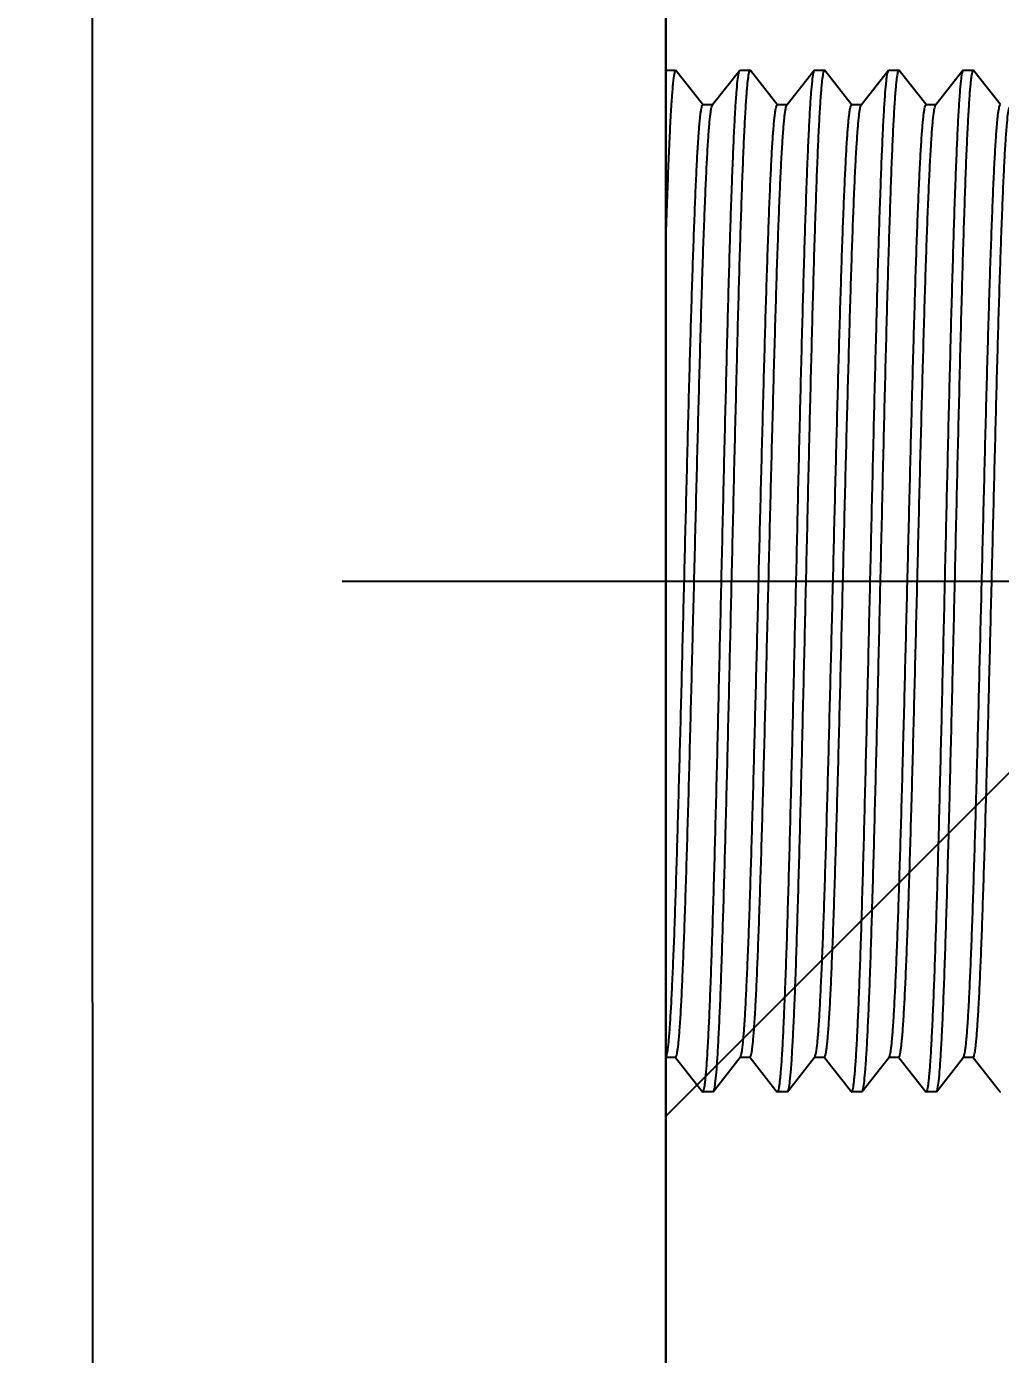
# Model space of a CAD drawing. Header units: millimetres. Extents: x 19741 to 22117, y -10160 to -6800.
# Drawn here: x 21689.37 to 21709, y -8818.76 to -8791.98 of the extents above; entities that cross this region are included whole.
import ezdxf

# ---------------------------------------------------------------- set-up
doc = ezdxf.new("R2010")
doc.units = ezdxf.units.MM
doc.linetypes.add('CENTERX2', pattern=[101.6, 63.5, -12.7, 12.7, -12.7])
doc.layers.add('CENTER', color=1, linetype='CENTERX2')
doc.layers.add('hatch', color=2, linetype='Continuous')
doc.styles.add('ARIAL', font='arial.ttf')
doc.dimstyles.get("Standard").update_dxf_attribs({"dimtxt": 15, "dimasz": 15, "dimexe": 0.18, "dimexo": 0.0625, "dimgap": 4, "dimtad": 0, "dimdec": 1, "dimdsep": 46, "dimtxsty": 'ARIAL', "dimcen": 0, "dimclrd": 5, "dimclre": 5, "dimclrt": 5, "dimadec": 0, "dimazin": 0, "dimtfac": 1, "dimtdec": 1, "dimtofl": 0, "dimtmove": 0, "dimatfit": 3, "dimfxl": 1, "dimtolj": 1, "dimtzin": 0, "dimarcsym": 0})

# ---------------------------------------------------------------- blocks, each defined once
blk = doc.blocks.new('*D125')
at = {"color": 5, "lineweight": -2, "transparency": 16777216}
for p, q in [((21702.253, -8779.476), (21702.253, -8906.67)), ((21551.093, -8797.165), (21551.093, -8906.67)), ((21551.093, -8906.49), (21528.434, -8906.49)), ((21687.253, -8906.49), (21566.093, -8906.49))]:
    blk.add_line(p, q, dxfattribs=at)
at = {"color": 5, "transparency": 16777216}
for points in [[(21566.093, -8903.99), (21566.093, -8908.99), (21551.093, -8906.49)], [(21687.253, -8903.99), (21687.253, -8908.99), (21702.253, -8906.49)]]:
    blk.add_solid(points, dxfattribs=at)
at = {"layer": 'Defpoints', "color": 0, "transparency": 16777216}
for p in [(21702.253, -8779.414), (21551.093, -8797.103), (21702.253, -8906.49)]:
    blk.add_point(p, dxfattribs=at)
at = {"color": 5, "transparency": 16777216, "insert": (21499.909, -8906.49), "char_height": 15, "attachment_point": 5, "style": 'ARIAL'}
blk.add_mtext('\\A1;151.2', dxfattribs=at)
blk = doc.blocks.new('*D126')
at = {"color": 5, "lineweight": -2, "transparency": 16777216}
for p, q in [((21727.776, -8803.164), (21894.182, -8803.164)), ((21894.002, -8818.164), (21894.002, -9183.08)), ((21894.002, -9668.127), (21894.002, -9303.211)), ((21702.315, -9683.127), (21894.182, -9683.127))]:
    blk.add_line(p, q, dxfattribs=at)
at = {"color": 5, "transparency": 16777216}
for points in [[(21891.502, -8818.164), (21896.502, -8818.164), (21894.002, -8803.164)], [(21891.502, -9668.127), (21896.502, -9668.127), (21894.002, -9683.127)]]:
    blk.add_solid(points, dxfattribs=at)
at = {"layer": 'Defpoints', "color": 0, "transparency": 16777216}
for p in [(21727.713, -8803.164), (21702.253, -9683.127), (21894.002, -9683.127)]:
    blk.add_point(p, dxfattribs=at)
at = {"color": 5, "transparency": 16777216, "insert": (21894.002, -9243.145), "char_height": 15, "attachment_point": 5, "rotation": 90, "style": 'ARIAL'}
blk.add_mtext('\\A1;(900 - 1100)', dxfattribs=at)

msp = doc.modelspace()

# ---------------------------------------------------------------- hatches: boundary and pattern name
at = {"layer": 'hatch'}
h = msp.add_hatch(dxfattribs=at)
h.set_pattern_fill('ANSI31', color=256, scale=5)
h.set_pattern_definition([(45, (6565.495, -4149.247), (-11.22532, 11.22532), [])])
h.paths.add_polyline_path([(21702.253, -9683.127), (21752.253, -9683.127), (21752.253, -7612.561), (21702.253, -7612.561)])

# ---------------------------------------------------------------- linework, layer by layer
msp.add_line((21702.253, -9683.127), (21702.253, -7541.145))
at = {"linetype": 'Continuous'}
for p, q in [((21690.698, -8811.664), (21690.698, -8779.414)), ((21702.253, -8811.664), (21702.253, -8779.414)), ((21702.253, -8792.864), (21702.453, -8792.864)), ((21702.453, -8792.864), (21702.46, -8792.868)), ((21702.996, -8793.551), (21702.46, -8792.868)), ((21703.746, -8792.868), (21703.199, -8793.564)), ((21703.746, -8792.868), (21703.753, -8792.864)), ((21703.753, -8792.864), (21703.953, -8792.864)), ((21703.96, -8792.868), (21703.953, -8792.864)), ((21704.496, -8793.551), (21703.96, -8792.868)), ((21705.246, -8792.868), (21704.699, -8793.564)), ((21705.253, -8792.864), (21705.246, -8792.868)), ((21705.253, -8792.864), (21705.453, -8792.864)), ((21705.46, -8792.868), (21705.453, -8792.864)), ((21705.996, -8793.551), (21705.46, -8792.868)), ((21706.746, -8792.868), (21706.199, -8793.564)), ((21706.746, -8792.868), (21706.753, -8792.864)), ((21706.753, -8792.864), (21706.953, -8792.864)), ((21706.96, -8792.868), (21706.953, -8792.864)), ((21707.496, -8793.551), (21706.96, -8792.868)), ((21708.246, -8792.868), (21707.699, -8793.564)), ((21708.253, -8792.864), (21708.246, -8792.868)), ((21708.253, -8792.864), (21708.453, -8792.864)), ((21708.46, -8792.868), (21708.453, -8792.864)), ((21708.996, -8793.551), (21708.46, -8792.868)), ((21703.006, -8793.564), (21702.996, -8793.551)), ((21703.203, -8793.564), (21703.003, -8793.564)), ((21703.199, -8793.564), (21703.195, -8793.569)), ((21704.506, -8793.564), (21704.496, -8793.551)), ((21704.703, -8793.564), (21704.503, -8793.564)), ((21704.699, -8793.564), (21704.695, -8793.569)), ((21706.006, -8793.564), (21705.996, -8793.551)), ((21706.203, -8793.564), (21706.003, -8793.564)), ((21706.199, -8793.564), (21706.195, -8793.569)), ((21707.506, -8793.564), (21707.496, -8793.551)), ((21707.703, -8793.564), (21707.503, -8793.564)), ((21707.699, -8793.564), (21707.695, -8793.569)), ((21709.006, -8793.564), (21708.996, -8793.551)), ((21690.698, -8811.664), (21690.698, -8843.914)), ((21702.253, -8811.664), (21702.253, -8843.914)), ((21702.26, -8812.764), (21702.453, -8812.764)), ((21702.449, -8812.764), (21702.454, -8812.77)), ((21702.454, -8812.77), (21702.976, -8813.434)), ((21703.21, -8813.459), (21703.756, -8812.764)), ((21703.753, -8812.764), (21703.953, -8812.764)), ((21703.756, -8812.764), (21703.76, -8812.759)), ((21703.949, -8812.764), (21703.954, -8812.77)), ((21703.954, -8812.77), (21704.476, -8813.434)), ((21704.71, -8813.459), (21705.256, -8812.764)), ((21705.253, -8812.764), (21705.453, -8812.764)), ((21705.256, -8812.764), (21705.26, -8812.759)), ((21705.449, -8812.764), (21705.454, -8812.77)), ((21705.454, -8812.77), (21705.976, -8813.434)), ((21706.21, -8813.459), (21706.756, -8812.764)), ((21706.753, -8812.764), (21706.953, -8812.764)), ((21706.756, -8812.764), (21706.76, -8812.759)), ((21706.949, -8812.764), (21706.954, -8812.77)), ((21706.954, -8812.77), (21707.476, -8813.434)), ((21707.71, -8813.459), (21708.256, -8812.764)), ((21708.253, -8812.764), (21708.453, -8812.764)), ((21708.256, -8812.764), (21708.26, -8812.759)), ((21708.449, -8812.764), (21708.454, -8812.77)), ((21708.454, -8812.77), (21708.976, -8813.434)), ((21702.976, -8813.434), (21702.996, -8813.459)), ((21702.996, -8813.459), (21703.003, -8813.464)), ((21703.203, -8813.464), (21703.003, -8813.464)), ((21703.21, -8813.459), (21703.203, -8813.464)), ((21704.476, -8813.434), (21704.496, -8813.459)), ((21704.503, -8813.464), (21704.496, -8813.459)), ((21704.703, -8813.464), (21704.503, -8813.464)), ((21704.71, -8813.459), (21704.703, -8813.464)), ((21705.976, -8813.434), (21705.996, -8813.459)), ((21705.996, -8813.459), (21706.003, -8813.464)), ((21706.203, -8813.464), (21706.003, -8813.464)), ((21706.21, -8813.459), (21706.203, -8813.464)), ((21707.476, -8813.434), (21707.496, -8813.459)), ((21707.496, -8813.459), (21707.503, -8813.464)), ((21707.703, -8813.464), (21707.503, -8813.464)), ((21707.71, -8813.459), (21707.703, -8813.464)), ((21708.976, -8813.434), (21708.996, -8813.459)), ((21708.996, -8813.459), (21709.003, -8813.464))]:
    msp.add_line(p, q, dxfattribs=at)
for points, knots in [([(21702.453, -8792.864), (21702.45, -8792.864), (21702.444, -8792.869), (21702.435, -8792.888), (21702.425, -8792.929), (21702.413, -8793), (21702.401, -8793.098), (21702.389, -8793.224), (21702.377, -8793.377), (21702.364, -8793.557), (21702.347, -8793.849), (21702.325, -8794.276), (21702.301, -8794.861), (21702.276, -8795.537), (21702.261, -8796.018), (21702.253, -8796.272)], [0, 0, 0, 0, 0.002098, 0.005693, 0.01859, 0.039482, 0.068442, 0.105423, 0.150336, 0.203082, 0.263516, 0.406772, 0.578569, 0.777036, 1, 1, 1, 1]), ([(21703.953, -8792.864), (21703.947, -8792.864), (21703.937, -8792.883), (21703.928, -8792.916), (21703.917, -8792.976), (21703.906, -8793.056), (21703.895, -8793.159), (21703.884, -8793.284), (21703.873, -8793.432), (21703.857, -8793.673), (21703.837, -8794.025), (21703.815, -8794.51), (21703.793, -8795.071), (21703.771, -8795.706), (21703.748, -8796.407), (21703.726, -8797.169), (21703.703, -8797.984), (21703.673, -8799.158), (21703.635, -8800.701), (21703.59, -8802.605), (21703.546, -8804.529), (21703.502, -8806.404), (21703.457, -8808.163), (21703.413, -8809.743), (21703.375, -8810.922), (21703.344, -8811.733), (21703.321, -8812.23), (21703.299, -8812.646), (21703.278, -8812.977), (21703.256, -8813.219), (21703.239, -8813.351), (21703.229, -8813.402)], [0, 0, 0, 0, 0.000787, 0.002559, 0.005415, 0.009369, 0.014419, 0.020556, 0.027767, 0.03604, 0.055688, 0.079331, 0.106756, 0.13772, 0.171944, 0.209124, 0.248926, 0.290992, 0.380396, 0.474142, 0.568874, 0.6612, 0.747819, 0.825636, 0.891864, 0.919874, 0.944139, 0.964441, 0.980604, 0.992487, 1, 1, 1, 1]), ([(21703.726, -8792.926), (21703.729, -8792.913), (21703.734, -8792.894), (21703.741, -8792.874), (21703.746, -8792.868)], [0, 0, 0, 0, 0.6283, 1, 1, 1, 1]), ([(21705.453, -8792.864), (21705.447, -8792.864), (21705.437, -8792.883), (21705.428, -8792.916), (21705.417, -8792.976), (21705.406, -8793.055), (21705.395, -8793.159), (21705.384, -8793.284), (21705.373, -8793.432), (21705.357, -8793.672), (21705.337, -8794.025), (21705.315, -8794.509), (21705.293, -8795.071), (21705.271, -8795.705), (21705.248, -8796.407), (21705.226, -8797.168), (21705.203, -8797.984), (21705.173, -8799.157), (21705.135, -8800.7), (21705.091, -8802.604), (21705.046, -8804.528), (21705.002, -8806.403), (21704.957, -8808.162), (21704.913, -8809.742), (21704.875, -8810.921), (21704.844, -8811.733), (21704.821, -8812.23), (21704.799, -8812.645), (21704.778, -8812.976), (21704.756, -8813.219), (21704.74, -8813.351), (21704.729, -8813.402)], [0, 0, 0, 0, 0.000786, 0.002559, 0.005415, 0.009368, 0.014418, 0.020554, 0.027765, 0.036037, 0.055684, 0.079325, 0.106748, 0.137709, 0.171931, 0.209108, 0.248907, 0.290971, 0.38037, 0.474111, 0.568839, 0.661162, 0.747782, 0.825601, 0.891835, 0.919848, 0.944117, 0.964424, 0.980592, 0.992481, 1, 1, 1, 1]), ([(21705.246, -8792.868), (21705.241, -8792.874), (21705.234, -8792.894), (21705.229, -8792.914), (21705.226, -8792.927)], [0, 0, 0, 0, 0.371273, 1, 1, 1, 1]), ([(21706.953, -8792.864), (21706.947, -8792.864), (21706.937, -8792.883), (21706.928, -8792.916), (21706.917, -8792.976), (21706.906, -8793.055), (21706.895, -8793.159), (21706.884, -8793.284), (21706.873, -8793.432), (21706.857, -8793.672), (21706.837, -8794.025), (21706.815, -8794.509), (21706.793, -8795.071), (21706.771, -8795.705), (21706.748, -8796.406), (21706.726, -8797.168), (21706.703, -8797.984), (21706.673, -8799.157), (21706.635, -8800.7), (21706.591, -8802.604), (21706.546, -8804.527), (21706.502, -8806.402), (21706.457, -8808.162), (21706.413, -8809.742), (21706.375, -8810.921), (21706.344, -8811.732), (21706.321, -8812.229), (21706.299, -8812.645), (21706.278, -8812.976), (21706.256, -8813.219), (21706.24, -8813.351), (21706.229, -8813.402)], [0, 0, 0, 0, 0.000786, 0.002558, 0.005414, 0.009368, 0.014418, 0.020553, 0.027764, 0.036035, 0.055682, 0.079323, 0.106744, 0.137704, 0.171924, 0.209099, 0.248897, 0.290959, 0.380355, 0.474093, 0.568818, 0.661139, 0.747759, 0.82558, 0.891817, 0.919832, 0.944104, 0.964414, 0.980585, 0.992477, 1, 1, 1, 1]), ([(21706.726, -8792.926), (21706.729, -8792.913), (21706.734, -8792.894), (21706.741, -8792.874), (21706.746, -8792.868)], [0, 0, 0, 0, 0.628036, 1, 1, 1, 1]), ([(21708.453, -8792.864), (21708.447, -8792.864), (21708.437, -8792.883), (21708.428, -8792.916), (21708.417, -8792.976), (21708.406, -8793.055), (21708.395, -8793.159), (21708.384, -8793.284), (21708.373, -8793.432), (21708.357, -8793.672), (21708.337, -8794.025), (21708.315, -8794.509), (21708.293, -8795.071), (21708.271, -8795.705), (21708.248, -8796.406), (21708.226, -8797.168), (21708.203, -8797.983), (21708.173, -8799.157), (21708.135, -8800.7), (21708.091, -8802.603), (21708.046, -8804.527), (21708.002, -8806.402), (21707.957, -8808.161), (21707.913, -8809.742), (21707.875, -8810.92), (21707.844, -8811.732), (21707.821, -8812.229), (21707.799, -8812.645), (21707.778, -8812.976), (21707.756, -8813.219), (21707.74, -8813.351), (21707.729, -8813.401)], [0, 0, 0, 0, 0.000786, 0.002558, 0.005414, 0.009368, 0.014418, 0.020553, 0.027764, 0.036035, 0.055682, 0.079322, 0.106742, 0.137702, 0.171921, 0.209095, 0.248892, 0.290954, 0.380348, 0.474084, 0.568806, 0.661126, 0.747746, 0.825567, 0.891805, 0.919821, 0.944095, 0.964407, 0.980581, 0.992475, 1, 1, 1, 1]), ([(21708.246, -8792.868), (21708.241, -8792.874), (21708.234, -8792.894), (21708.229, -8792.914), (21708.226, -8792.927)], [0, 0, 0, 0, 0.371275, 1, 1, 1, 1]), ([(21703.003, -8813.464), (21703.008, -8813.464), (21703.019, -8813.445), (21703.027, -8813.412), (21703.039, -8813.352), (21703.049, -8813.272), (21703.06, -8813.169), (21703.071, -8813.043), (21703.083, -8812.896), (21703.098, -8812.655), (21703.118, -8812.302), (21703.14, -8811.818), (21703.162, -8811.256), (21703.185, -8810.622), (21703.207, -8809.921), (21703.23, -8809.159), (21703.252, -8808.343), (21703.283, -8807.169), (21703.32, -8805.626), (21703.365, -8803.722), (21703.409, -8801.798), (21703.454, -8799.923), (21703.498, -8798.164), (21703.542, -8796.584), (21703.58, -8795.405), (21703.612, -8794.594), (21703.634, -8794.097), (21703.656, -8793.681), (21703.678, -8793.351), (21703.699, -8793.108), (21703.716, -8792.976), (21703.726, -8792.926)], [0, 0, 0, 0, 0.000787, 0.002559, 0.005416, 0.00937, 0.014421, 0.020559, 0.027771, 0.036044, 0.055695, 0.079341, 0.106768, 0.137736, 0.171964, 0.209149, 0.248956, 0.291027, 0.380439, 0.474192, 0.568929, 0.661257, 0.747874, 0.825685, 0.891906, 0.919911, 0.94417, 0.964466, 0.980621, 0.992495, 1, 1, 1, 1]), ([(21705.226, -8792.927), (21705.216, -8792.977), (21705.199, -8793.109), (21705.178, -8793.352), (21705.156, -8793.683), (21705.134, -8794.099), (21705.112, -8794.596), (21705.08, -8795.408), (21705.042, -8796.586), (21704.998, -8798.167), (21704.953, -8799.926), (21704.909, -8801.801), (21704.865, -8803.725), (21704.82, -8805.628), (21704.783, -8807.171), (21704.752, -8808.345), (21704.73, -8809.16), (21704.707, -8809.922), (21704.685, -8810.623), (21704.662, -8811.257), (21704.64, -8811.819), (21704.618, -8812.303), (21704.598, -8812.656), (21704.583, -8812.896), (21704.571, -8813.044), (21704.56, -8813.169), (21704.549, -8813.272), (21704.539, -8813.352), (21704.527, -8813.412), (21704.519, -8813.445), (21704.508, -8813.464), (21704.503, -8813.464)], [0, 0, 0, 0, 0.007526, 0.019421, 0.035595, 0.055907, 0.080182, 0.108199, 0.174437, 0.252257, 0.338876, 0.431198, 0.52592, 0.619655, 0.70905, 0.751111, 0.790907, 0.828082, 0.862301, 0.89326, 0.920681, 0.94432, 0.963966, 0.972237, 0.979447, 0.985583, 0.990632, 0.994586, 0.997442, 0.999214, 1, 1, 1, 1]), ([(21706.003, -8813.464), (21706.008, -8813.464), (21706.019, -8813.445), (21706.027, -8813.412), (21706.039, -8813.352), (21706.049, -8813.272), (21706.06, -8813.169), (21706.071, -8813.043), (21706.083, -8812.895), (21706.098, -8812.655), (21706.118, -8812.302), (21706.14, -8811.818), (21706.162, -8811.256), (21706.185, -8810.621), (21706.207, -8809.92), (21706.23, -8809.158), (21706.252, -8808.342), (21706.283, -8807.168), (21706.32, -8805.625), (21706.365, -8803.72), (21706.409, -8801.796), (21706.454, -8799.921), (21706.498, -8798.162), (21706.542, -8796.582), (21706.58, -8795.403), (21706.612, -8794.592), (21706.634, -8794.096), (21706.656, -8793.68), (21706.678, -8793.35), (21706.699, -8793.108), (21706.716, -8792.976), (21706.726, -8792.926)], [0, 0, 0, 0, 0.000787, 0.00256, 0.005417, 0.009372, 0.014424, 0.020563, 0.027777, 0.036052, 0.055707, 0.079357, 0.106789, 0.137763, 0.171997, 0.209188, 0.249002, 0.29108, 0.380504, 0.474265, 0.569008, 0.66134, 0.747956, 0.825759, 0.891969, 0.919966, 0.944217, 0.964503, 0.980647, 0.992509, 1, 1, 1, 1]), ([(21708.226, -8792.927), (21708.216, -8792.977), (21708.199, -8793.109), (21708.178, -8793.352), (21708.156, -8793.683), (21708.134, -8794.099), (21708.112, -8794.596), (21708.08, -8795.408), (21708.042, -8796.586), (21707.998, -8798.167), (21707.953, -8799.926), (21707.909, -8801.801), (21707.865, -8803.725), (21707.82, -8805.628), (21707.783, -8807.171), (21707.752, -8808.345), (21707.73, -8809.16), (21707.707, -8809.922), (21707.685, -8810.623), (21707.662, -8811.257), (21707.64, -8811.819), (21707.618, -8812.303), (21707.598, -8812.656), (21707.583, -8812.896), (21707.571, -8813.044), (21707.56, -8813.169), (21707.549, -8813.272), (21707.539, -8813.352), (21707.527, -8813.412), (21707.519, -8813.445), (21707.508, -8813.464), (21707.503, -8813.464)], [0, 0, 0, 0, 0.007526, 0.019421, 0.035595, 0.055907, 0.080181, 0.108199, 0.174437, 0.252256, 0.338875, 0.431197, 0.52592, 0.619655, 0.709049, 0.751111, 0.790907, 0.828082, 0.862301, 0.89326, 0.920681, 0.94432, 0.963966, 0.972237, 0.979447, 0.985583, 0.990632, 0.994586, 0.997442, 0.999214, 1, 1, 1, 1]), ([(21702.273, -8812.73), (21702.277, -8812.714), (21702.286, -8812.674), (21702.303, -8812.565), (21702.322, -8812.375), (21702.344, -8812.085), (21702.366, -8811.713), (21702.388, -8811.264), (21702.411, -8810.74), (21702.434, -8810.148), (21702.465, -8809.236), (21702.503, -8807.968), (21702.548, -8806.328), (21702.593, -8804.572), (21702.637, -8802.765), (21702.682, -8800.973), (21702.72, -8799.518), (21702.751, -8798.41), (21702.774, -8797.639), (21702.796, -8796.919), (21702.819, -8796.256), (21702.842, -8795.655), (21702.864, -8795.123), (21702.886, -8794.665), (21702.909, -8794.284), (21702.928, -8794.016), (21702.944, -8793.844), (21702.956, -8793.746), (21702.966, -8793.67), (21702.978, -8793.613), (21702.986, -8793.582), (21702.997, -8793.564), (21703.003, -8793.564)], [0, 0, 0, 0, 0.002643, 0.006397, 0.017233, 0.032443, 0.051896, 0.075418, 0.102798, 0.133787, 0.168104, 0.245444, 0.332005, 0.42464, 0.519979, 0.614553, 0.704921, 0.747491, 0.787795, 0.825467, 0.860162, 0.891567, 0.919394, 0.94339, 0.963342, 0.979067, 0.985303, 0.990436, 0.994456, 0.997364, 0.999176, 1, 1, 1, 1]), ([(21702.453, -8812.764), (21702.458, -8812.764), (21702.469, -8812.745), (21702.478, -8812.713), (21702.489, -8812.654), (21702.5, -8812.576), (21702.512, -8812.475), (21702.523, -8812.352), (21702.535, -8812.207), (21702.551, -8811.972), (21702.571, -8811.626), (21702.594, -8811.152), (21702.616, -8810.603), (21702.639, -8809.984), (21702.662, -8809.301), (21702.685, -8808.559), (21702.708, -8807.767), (21702.74, -8806.63), (21702.778, -8805.142), (21702.824, -8803.314), (21702.869, -8801.48), (21702.915, -8799.71), (21702.954, -8798.305), (21702.985, -8797.263), (21703.008, -8796.56), (21703.031, -8795.919), (21703.054, -8795.346), (21703.077, -8794.847), (21703.1, -8794.427), (21703.12, -8794.128), (21703.136, -8793.931), (21703.147, -8793.815), (21703.159, -8793.722), (21703.17, -8793.65), (21703.181, -8793.602), (21703.189, -8793.576), (21703.195, -8793.569)], [0, 0, 0, 0, 0.000843, 0.00271, 0.005713, 0.009864, 0.015161, 0.021599, 0.029161, 0.03783, 0.058414, 0.083158, 0.111834, 0.14417, 0.179864, 0.218578, 0.259948, 0.303584, 0.395991, 0.492321, 0.588948, 0.682236, 0.768674, 0.808294, 0.845009, 0.878474, 0.908372, 0.934424, 0.956385, 0.974052, 0.981222, 0.987263, 0.992162, 0.995912, 0.998515, 1, 1, 1, 1]), ([(21703.771, -8812.734), (21703.776, -8812.719), (21703.785, -8812.68), (21703.802, -8812.574), (21703.821, -8812.387), (21703.843, -8812.101), (21703.865, -8811.732), (21703.887, -8811.285), (21703.91, -8810.764), (21703.933, -8810.174), (21703.964, -8809.263), (21704.002, -8807.997), (21704.047, -8806.356), (21704.092, -8804.599), (21704.137, -8802.79), (21704.182, -8800.994), (21704.22, -8799.535), (21704.251, -8798.425), (21704.273, -8797.652), (21704.296, -8796.93), (21704.319, -8796.264), (21704.341, -8795.662), (21704.364, -8795.128), (21704.386, -8794.668), (21704.409, -8794.286), (21704.428, -8794.018), (21704.444, -8793.845), (21704.456, -8793.746), (21704.466, -8793.67), (21704.478, -8793.614), (21704.486, -8793.582), (21704.497, -8793.564), (21704.503, -8793.564)], [0, 0, 0, 0, 0.002529, 0.006172, 0.0168, 0.031818, 0.051101, 0.074475, 0.101729, 0.132615, 0.166851, 0.244097, 0.330648, 0.423347, 0.51881, 0.613551, 0.704113, 0.746785, 0.787191, 0.824961, 0.859752, 0.891244, 0.919152, 0.94322, 0.963231, 0.979005, 0.98526, 0.990407, 0.99444, 0.997359, 0.999174, 1, 1, 1, 1]), ([(21703.953, -8812.764), (21703.958, -8812.764), (21703.969, -8812.745), (21703.978, -8812.713), (21703.989, -8812.654), (21704, -8812.576), (21704.012, -8812.475), (21704.023, -8812.352), (21704.035, -8812.207), (21704.051, -8811.972), (21704.071, -8811.626), (21704.093, -8811.152), (21704.116, -8810.603), (21704.139, -8809.984), (21704.162, -8809.301), (21704.185, -8808.559), (21704.208, -8807.767), (21704.24, -8806.63), (21704.278, -8805.142), (21704.324, -8803.314), (21704.369, -8801.48), (21704.415, -8799.71), (21704.454, -8798.305), (21704.485, -8797.263), (21704.508, -8796.56), (21704.531, -8795.919), (21704.554, -8795.346), (21704.577, -8794.847), (21704.6, -8794.427), (21704.62, -8794.128), (21704.636, -8793.931), (21704.647, -8793.815), (21704.659, -8793.722), (21704.67, -8793.65), (21704.681, -8793.602), (21704.689, -8793.576), (21704.695, -8793.569)], [0, 0, 0, 0, 0.000844, 0.002712, 0.005713, 0.009864, 0.015163, 0.0216, 0.02916, 0.037831, 0.058414, 0.083159, 0.111834, 0.144171, 0.179864, 0.218579, 0.259949, 0.303585, 0.395992, 0.492322, 0.588949, 0.682237, 0.768674, 0.808295, 0.84501, 0.878474, 0.908373, 0.934424, 0.956386, 0.974052, 0.981224, 0.987264, 0.992162, 0.995913, 0.998516, 1, 1, 1, 1]), ([(21705.27, -8812.738), (21705.275, -8812.723), (21705.284, -8812.686), (21705.301, -8812.583), (21705.32, -8812.399), (21705.342, -8812.116), (21705.364, -8811.751), (21705.386, -8811.307), (21705.409, -8810.788), (21705.432, -8810.2), (21705.463, -8809.291), (21705.502, -8808.025), (21705.546, -8806.385), (21705.591, -8804.626), (21705.636, -8802.814), (21705.681, -8801.014), (21705.719, -8799.553), (21705.75, -8798.439), (21705.773, -8797.664), (21705.796, -8796.94), (21705.818, -8796.273), (21705.841, -8795.669), (21705.864, -8795.133), (21705.886, -8794.672), (21705.908, -8794.288), (21705.928, -8794.019), (21705.944, -8793.845), (21705.956, -8793.747), (21705.966, -8793.67), (21705.978, -8793.614), (21705.986, -8793.582), (21705.997, -8793.564), (21706.003, -8793.564)], [0, 0, 0, 0, 0.002415, 0.005948, 0.016365, 0.031193, 0.050304, 0.073529, 0.100656, 0.131439, 0.165594, 0.242745, 0.329286, 0.422048, 0.517634, 0.612544, 0.703301, 0.746074, 0.786582, 0.824452, 0.859338, 0.89092, 0.918908, 0.943048, 0.963118, 0.978941, 0.985214, 0.990378, 0.994424, 0.99735, 0.999172, 1, 1, 1, 1]), ([(21705.453, -8812.764), (21705.458, -8812.764), (21705.469, -8812.745), (21705.478, -8812.713), (21705.489, -8812.654), (21705.5, -8812.576), (21705.512, -8812.475), (21705.523, -8812.352), (21705.535, -8812.207), (21705.551, -8811.972), (21705.571, -8811.626), (21705.593, -8811.152), (21705.616, -8810.603), (21705.639, -8809.984), (21705.662, -8809.301), (21705.685, -8808.559), (21705.708, -8807.767), (21705.74, -8806.63), (21705.778, -8805.142), (21705.824, -8803.314), (21705.869, -8801.48), (21705.915, -8799.71), (21705.954, -8798.305), (21705.985, -8797.263), (21706.008, -8796.56), (21706.031, -8795.919), (21706.054, -8795.346), (21706.077, -8794.847), (21706.1, -8794.427), (21706.12, -8794.128), (21706.136, -8793.931), (21706.147, -8793.815), (21706.159, -8793.722), (21706.17, -8793.65), (21706.181, -8793.602), (21706.189, -8793.576), (21706.195, -8793.569)], [0, 0, 0, 0, 0.000844, 0.002711, 0.005712, 0.009864, 0.015162, 0.021598, 0.02916, 0.037831, 0.058413, 0.083159, 0.111834, 0.144171, 0.179865, 0.218578, 0.259949, 0.303585, 0.395991, 0.492321, 0.588949, 0.682237, 0.768674, 0.808294, 0.84501, 0.878474, 0.908373, 0.934425, 0.956385, 0.974053, 0.981223, 0.987263, 0.992163, 0.995913, 0.998515, 1, 1, 1, 1]), ([(21706.769, -8812.741), (21706.774, -8812.727), (21706.783, -8812.692), (21706.794, -8812.627), (21706.805, -8812.54), (21706.821, -8812.382), (21706.841, -8812.132), (21706.863, -8811.77), (21706.885, -8811.329), (21706.908, -8810.812), (21706.931, -8810.225), (21706.962, -8809.318), (21707.001, -8808.053), (21707.046, -8806.413), (21707.091, -8804.653), (21707.136, -8802.838), (21707.181, -8801.035), (21707.219, -8799.57), (21707.25, -8798.454), (21707.273, -8797.677), (21707.295, -8796.95), (21707.318, -8796.281), (21707.341, -8795.675), (21707.363, -8795.138), (21707.386, -8794.675), (21707.406, -8794.338), (21707.422, -8794.108), (21707.433, -8793.967), (21707.444, -8793.846), (21707.456, -8793.747), (21707.466, -8793.671), (21707.478, -8793.614), (21707.486, -8793.582), (21707.497, -8793.564), (21707.503, -8793.564)], [0, 0, 0, 0, 0.002303, 0.005725, 0.010268, 0.015931, 0.030567, 0.049507, 0.072581, 0.099582, 0.130259, 0.164334, 0.241389, 0.327918, 0.420744, 0.516454, 0.611533, 0.702486, 0.745362, 0.785971, 0.823942, 0.858923, 0.890594, 0.918664, 0.942874, 0.963007, 0.971484, 0.978877, 0.98517, 0.99035, 0.994408, 0.997343, 0.999171, 1, 1, 1, 1]), ([(21706.953, -8812.764), (21706.958, -8812.764), (21706.969, -8812.745), (21706.978, -8812.713), (21706.989, -8812.654), (21707, -8812.576), (21707.012, -8812.475), (21707.023, -8812.352), (21707.035, -8812.207), (21707.051, -8811.972), (21707.071, -8811.626), (21707.094, -8811.152), (21707.116, -8810.603), (21707.139, -8809.984), (21707.162, -8809.301), (21707.185, -8808.559), (21707.208, -8807.767), (21707.24, -8806.63), (21707.278, -8805.142), (21707.324, -8803.314), (21707.369, -8801.48), (21707.415, -8799.71), (21707.454, -8798.305), (21707.485, -8797.263), (21707.508, -8796.56), (21707.531, -8795.919), (21707.554, -8795.346), (21707.577, -8794.847), (21707.6, -8794.427), (21707.62, -8794.128), (21707.636, -8793.931), (21707.647, -8793.815), (21707.659, -8793.722), (21707.67, -8793.65), (21707.681, -8793.602), (21707.689, -8793.576), (21707.695, -8793.569)], [0, 0, 0, 0, 0.000843, 0.002711, 0.005713, 0.009864, 0.015162, 0.021599, 0.029161, 0.03783, 0.058414, 0.083158, 0.111834, 0.144171, 0.179864, 0.218578, 0.259948, 0.303585, 0.395991, 0.492321, 0.588948, 0.682236, 0.768674, 0.808294, 0.845009, 0.878474, 0.908372, 0.934424, 0.956385, 0.974051, 0.981222, 0.987264, 0.992162, 0.995912, 0.998515, 1, 1, 1, 1]), ([(21708.268, -8812.744), (21708.273, -8812.731), (21708.281, -8812.697), (21708.292, -8812.634), (21708.304, -8812.55), (21708.32, -8812.394), (21708.34, -8812.147), (21708.362, -8811.788), (21708.384, -8811.35), (21708.407, -8810.836), (21708.43, -8810.251), (21708.461, -8809.345), (21708.5, -8808.082), (21708.545, -8806.441), (21708.59, -8804.679), (21708.635, -8802.862), (21708.68, -8801.056), (21708.718, -8799.588), (21708.749, -8798.469), (21708.772, -8797.69), (21708.795, -8796.961), (21708.818, -8796.29), (21708.841, -8795.682), (21708.863, -8795.143), (21708.886, -8794.679), (21708.905, -8794.34), (21708.921, -8794.11), (21708.933, -8793.968), (21708.944, -8793.847), (21708.955, -8793.748), (21708.966, -8793.671), (21708.978, -8793.614), (21708.986, -8793.582), (21708.997, -8793.564), (21709.003, -8793.564)], [0, 0, 0, 0, 0.00219, 0.005498, 0.009935, 0.015495, 0.029936, 0.048705, 0.071629, 0.098501, 0.129074, 0.163066, 0.240025, 0.326543, 0.419433, 0.515268, 0.610516, 0.701666, 0.744644, 0.785357, 0.823428, 0.858506, 0.890266, 0.918418, 0.942701, 0.962893, 0.971397, 0.978814, 0.985126, 0.990321, 0.994392, 0.997337, 0.999169, 1, 1, 1, 1]), ([(21708.453, -8812.764), (21708.458, -8812.764), (21708.469, -8812.746), (21708.477, -8812.715), (21708.489, -8812.66), (21708.499, -8812.585), (21708.51, -8812.488), (21708.526, -8812.319), (21708.546, -8812.055), (21708.568, -8811.679), (21708.59, -8811.227), (21708.612, -8810.703), (21708.635, -8810.111), (21708.657, -8809.456), (21708.68, -8808.745), (21708.702, -8807.983), (21708.733, -8806.888), (21708.771, -8805.448), (21708.815, -8803.671), (21708.86, -8801.876), (21708.904, -8800.128), (21708.948, -8798.488), (21708.992, -8797.016), (21709.031, -8795.919), (21709.062, -8795.164), (21709.084, -8794.702), (21709.107, -8794.317), (21709.128, -8794.011), (21709.15, -8793.787), (21709.166, -8793.665), (21709.177, -8793.619)], [0, 0, 0, 0, 0.000816, 0.002604, 0.005473, 0.009439, 0.014502, 0.020652, 0.036166, 0.055851, 0.079533, 0.107003, 0.138015, 0.172289, 0.209522, 0.249376, 0.291496, 0.381, 0.474828, 0.569616, 0.661967, 0.748571, 0.826325, 0.892444, 0.920384, 0.944565, 0.964774, 0.980832, 0.992602, 1, 1, 1, 1]), ([(21702.26, -8812.759), (21702.261, -8812.758), (21702.267, -8812.749), (21702.27, -8812.738), (21702.273, -8812.73)], [0, 0, 0, 0, 0.180371, 1, 1, 1, 1]), ([(21703.76, -8812.759), (21703.761, -8812.758), (21703.766, -8812.75), (21703.769, -8812.741), (21703.771, -8812.734)], [0, 0, 0, 0, 0.185191, 1, 1, 1, 1]), ([(21705.26, -8812.759), (21705.261, -8812.758), (21705.265, -8812.751), (21705.268, -8812.744), (21705.27, -8812.738)], [0, 0, 0, 0, 0.190381, 1, 1, 1, 1]), ([(21706.76, -8812.759), (21706.761, -8812.758), (21706.765, -8812.753), (21706.767, -8812.746), (21706.769, -8812.741)], [0, 0, 0, 0, 0.19576, 1, 1, 1, 1]), ([(21708.26, -8812.759), (21708.261, -8812.758), (21708.264, -8812.754), (21708.266, -8812.749), (21708.268, -8812.744)], [0, 0, 0, 0, 0.201739, 1, 1, 1, 1]), ([(21703.229, -8813.402), (21703.226, -8813.414), (21703.221, -8813.434), (21703.214, -8813.454), (21703.21, -8813.459)], [0, 0, 0, 0, 0.628469, 1, 1, 1, 1]), ([(21704.729, -8813.402), (21704.726, -8813.414), (21704.721, -8813.434), (21704.714, -8813.454), (21704.71, -8813.459)], [0, 0, 0, 0, 0.628586, 1, 1, 1, 1]), ([(21706.229, -8813.402), (21706.226, -8813.414), (21706.221, -8813.434), (21706.214, -8813.454), (21706.21, -8813.459)], [0, 0, 0, 0, 0.628653, 1, 1, 1, 1]), ([(21707.729, -8813.401), (21707.726, -8813.414), (21707.721, -8813.434), (21707.714, -8813.454), (21707.71, -8813.459)], [0, 0, 0, 0, 0.628702, 1, 1, 1, 1])]:
    msp.add_open_spline(points, degree=3, knots=knots, dxfattribs=at)
at = {"layer": 'CENTER', "ltscale": 0.5}
msp.add_line((21695.729, -8803.164), (21727.713, -8803.164), dxfattribs=at)

# ---------------------------------------------------------------- dimensions: what is measured, and where the dimension line sits
dim = msp.add_linear_dim(base=(21702.253, -8906.49), p1=(21551.093, -8797.103), p2=(21702.253, -8779.414), text='151.2', dimstyle='Standard', override={"dimpost": '(<>)', "dimtfillclr": 7})
dim.commit()
dim.dimension.update_dxf_attribs({"geometry": '*D125', "text_midpoint": (21499.909, -8906.49), "dimtype": 160})
dim = msp.add_linear_dim(base=(21894.002, -9683.127), p1=(21727.713, -8803.164), p2=(21702.253, -9683.127), angle=90, text='(900 - 1100)', dimstyle='Standard', override={"dimpost": '(<>)', "dimtfillclr": 7})
dim.commit()
dim.dimension.update_dxf_attribs({"geometry": '*D126', "text_midpoint": (21894.002, -9243.145)})

doc.saveas('drawing.dxf')
